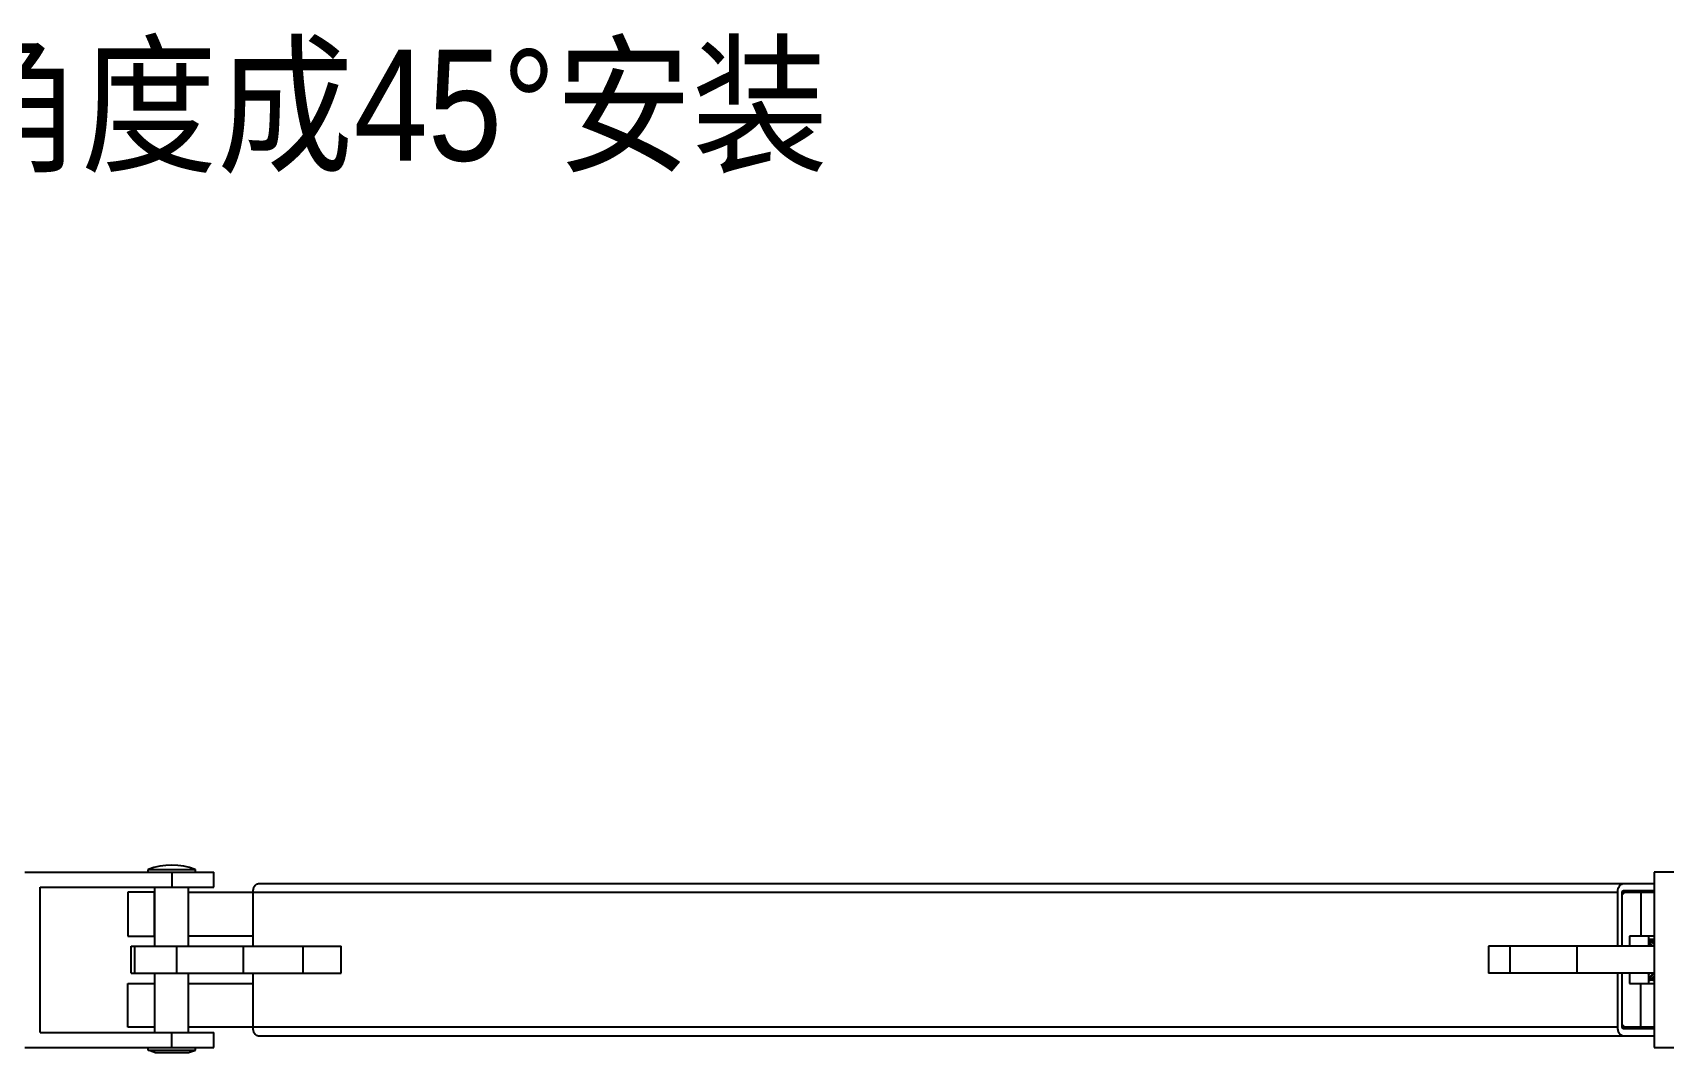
# Model space of a CAD drawing. Extents: x 1060579 to 1383165, y 581819 to 1037910.
# Drawn here: x 1272345 to 1274547, y 848094 to 849470 of the extents above; entities that cross this region are included whole.
import ezdxf

# ---------------------------------------------------------------- set-up
doc = ezdxf.new("R2010")
doc.units = 0
doc.header["$LTSCALE"] = 1000
doc.header["$MEASUREMENT"] = 0
doc.layers.add('02___PRT_ALL_AXES', color=7, linetype='Continuous')
doc.styles.add('_TEL_DIM', font='SIMPLEX', dxfattribs={"width": 0.8, "height": 3.5, "bigfont": 'HZTXT'})

msp = doc.modelspace()

# ---------------------------------------------------------------- linework, layer by layer
at = {"color": 0, "linetype": 'Continuous'}
for p, q in [((1272334.2, 848337), (1272589.3, 848337)), ((1272532.4, 848337), (1272532.4, 848316.5)), ((1272589.3, 848316.5), (1272589.3, 848337)), ((1274937, 848337), (1274534.2, 848337)), ((1274534.2, 848337), (1274534.2, 848100)), ((1272354.7, 848120.5), (1272354.7, 848316.5)), ((1272354.7, 848316.5), (1272589.3, 848316.5)), ((1272473.1, 848309.6), (1272473.1, 848250.4)), ((1272509.6, 848309.6), (1272473.1, 848309.6)), ((1272509.1, 848250.4), (1272509.1, 848309.6)), ((1272555.2, 848309.6), (1274484.7, 848309.6)), ((1272641.8, 848309.6), (1272641.8, 848236.7)), ((1274534.2, 848321), (1272649.8, 848321)), ((1274484.7, 848309.6), (1274484.7, 848236.7)), ((1274491.2, 848309.6), (1274534.2, 848309.6)), ((1274491.2, 848236.7), (1274491.2, 848309.6)), ((1274492.8, 848311.9), (1274534.2, 848311.9)), ((1274516.4, 848309.6), (1274516.4, 848250.4)), ((1272473.1, 848250.4), (1272509.6, 848250.4)), ((1272641.8, 848250.4), (1272555.2, 848250.4)), ((1274534.2, 848250.4), (1274501.2, 848250.4)), ((1274526.6, 848245.8), (1274526.7, 848245.8)), ((1272477.7, 848200.3), (1272477.7, 848236.7)), ((1272477.7, 848236.7), (1272761.2, 848236.7)), ((1272482.4, 848200.3), (1272482.4, 848236.7)), ((1272539.2, 848200.3), (1272539.2, 848236.7)), ((1272629.4, 848200.3), (1272629.4, 848236.7)), ((1272709.7, 848200.3), (1272709.7, 848236.7)), ((1272761.2, 848200.3), (1272761.2, 848236.7)), ((1274534.2, 848236.7), (1274310.8, 848236.7)), ((1274310.8, 848236.7), (1274310.8, 848200.3)), ((1274339.5, 848236.7), (1274339.5, 848200.3)), ((1274429.7, 848236.7), (1274429.7, 848200.3)), ((1272477.7, 848200.3), (1272761.2, 848200.3)), ((1272641.8, 848200.3), (1272641.8, 848127.4)), ((1274534.2, 848200.3), (1274310.8, 848200.3)), ((1274484.7, 848200.3), (1274484.7, 848127.4)), ((1274491.2, 848127.4), (1274491.2, 848200.3)), ((1272473.1, 848127.4), (1272473.1, 848186.6)), ((1272473.1, 848186.6), (1272509.6, 848186.6)), ((1272509.1, 848186.6), (1272509.1, 848127.4)), ((1272555.2, 848186.6), (1272641.8, 848186.6)), ((1274501.2, 848186.6), (1274534.2, 848186.6)), ((1274516.4, 848127.4), (1274516.4, 848186.6)), ((1272354.7, 848120.5), (1272589.3, 848120.5)), ((1272509.6, 848127.4), (1272473.1, 848127.4)), ((1272532.4, 848100), (1272532.4, 848120.5)), ((1274484.7, 848127.4), (1272555.2, 848127.4)), ((1272589.3, 848100), (1272589.3, 848120.5)), ((1272649.8, 848116), (1274534.2, 848116)), ((1274534.2, 848127.4), (1274491.2, 848127.4)), ((1274534.2, 848125.1), (1274492.8, 848125.1)), ((1272334.2, 848100), (1272589.3, 848100)), ((1274534.2, 848100), (1274937, 848100))]:
    msp.add_line(p, q, dxfattribs=at)
for centre, radius, start, end in [((1274500.6, 848309.6), 15.9, 169.333, 180.0301), ((1274526.7, 848231), 14.9, 82.6677, 89.9838), ((1274530.6, 848231), 14.9, 90.0177, 97.7118), ((1274526.6, 848230.6), 15.2, 75.7622, 82.658), ((1274526.5, 848230.3), 15.6, 72.5002, 75.7671), ((1274530.6, 848231.1), 14.8, 86.29, 89.9967), ((1274530.5, 848230.9), 15, 80.5953, 86.2819), ((1274531.5, 848231), 14.9, 82.4739, 89.9828), ((1274530.5, 848230.6), 15.2, 75.9398, 80.5941), ((1274535.4, 848230.9), 14.9, 94.6388, 97.5163), ((1274531.5, 848230.8), 15.1, 79.6225, 82.4804), ((1274505.2, 848222), 26.5, 34.6383, 35.9814), ((1274504.8, 848221.7), 27, 34.026, 34.6404), ((1274508.8, 848221.8), 26.8, 34.0237, 35.416), ((1274508, 848212.3), 23.6, 322.0605, 327.1819), ((1274506, 848213), 24.9, 326.1506, 328.2417), ((1274505.4, 848213.4), 25.6, 328.236, 329.1443), ((1274506.6, 848213.2), 25.4, 327.1454, 329.0662), ((1274524.2, 848204.3), 13.1, 280.6843, 285.3402), ((1274528.1, 848203.8), 12.7, 263.07, 269.9861), ((1274524.1, 848204.5), 13.3, 285.3332, 286.4047), ((1274528.1, 848203.8), 12.6, 270.0047, 274.3395), ((1274529.1, 848203.9), 12.7, 270.0259, 278.8089), ((1274529, 848204.2), 13.1, 278.8155, 285.3917), ((1274533, 848203.9), 12.7, 261.1705, 269.9739), ((1274529, 848204.5), 13.3, 285.3782, 286.4026), ((1274528.8, 848204.9), 13.8, 286.4386, 292.9713), ((1274533, 848203.8), 12.6, 270.0047, 274.3392), ((1274533, 848203.9), 12.7, 274.3365, 275.599), ((1274533.9, 848203.7), 12.5, 270.0003, 271.1866)]:
    msp.add_arc(centre, radius, start, end, dxfattribs=at)
for points, knots in [([(1272649.8, 848321), (1272647.6, 848321), (1272642.8, 848317.6), (1272641.8, 848312.4), (1272641.8, 848309.6)], [0, 0, 0, 0, 0.440232, 1, 1, 1, 1]), ([(1274492.8, 848321), (1274491, 848321), (1274487, 848318.8), (1274485.4, 848314.8), (1274485, 848312.6)], [0, 0, 0, 0, 0.4468, 1, 1, 1, 1]), ([(1274491.2, 848309.6), (1274491.2, 848309.9), (1274491.3, 848310.9), (1274492.1, 848311.9), (1274492.8, 848311.9)], [0, 0, 0, 0, 0.29846, 1, 1, 1, 1]), ([(1274534.2, 848240.1), (1274533.7, 848240.6), (1274531.5, 848242.7), (1274528.8, 848244.3), (1274526.6, 848245.1)], [0, 0, 0, 0, 0.263007, 1, 1, 1, 1]), ([(1274526.6, 848244.7), (1274527.3, 848244.4), (1274530.2, 848243), (1274532.7, 848240.9), (1274534.2, 848239)], [0, 0, 0, 0, 0.238978, 1, 1, 1, 1]), ([(1274532, 848236.8), (1274531.6, 848237.4), (1274530.1, 848239.5), (1274528.2, 848241.4), (1274526.6, 848242.5)], [0, 0, 0, 0, 0.260528, 1, 1, 1, 1]), ([(1274526.6, 848241.8), (1274527, 848241.5), (1274528.5, 848240.1), (1274529.8, 848238.6), (1274530.7, 848237.3)], [0, 0, 0, 0, 0.242618, 1, 1, 1, 1]), ([(1274526.7, 848245.8), (1274528, 848245.7), (1274530.6, 848245.2), (1274533.1, 848244), (1274534.2, 848243.3)], [0, 0, 0, 0, 0.49066, 1, 1, 1, 1]), ([(1274534.2, 848243.9), (1274534, 848244), (1274533, 848244.5), (1274532, 848244.9), (1274531.2, 848245.1)], [0, 0, 0, 0, 0.253666, 1, 1, 1, 1]), ([(1274526.6, 848193.3), (1274527.3, 848193.7), (1274529.8, 848195.6), (1274531.9, 848198.1), (1274533.2, 848200.2)], [0, 0, 0, 0, 0.235297, 1, 1, 1, 1]), ([(1274532.2, 848200.2), (1274531.8, 848199.6), (1274530.3, 848197.2), (1274528.3, 848195.2), (1274526.7, 848194)], [0, 0, 0, 0, 0.26441, 1, 1, 1, 1]), ([(1274534.2, 848196.5), (1274533.2, 848195.3), (1274530.8, 848193.3), (1274528, 848192), (1274526.6, 848191.6)], [0, 0, 0, 0, 0.519467, 1, 1, 1, 1]), ([(1274527.9, 848191.7), (1274528.5, 848191.9), (1274530.8, 848192.7), (1274532.8, 848194.2), (1274534.2, 848195.4)], [0, 0, 0, 0, 0.239996, 1, 1, 1, 1]), ([(1274534.2, 848192.7), (1274533.8, 848192.5), (1274532.2, 848191.7), (1274530.4, 848191.3), (1274529.1, 848191.2)], [0, 0, 0, 0, 0.256497, 1, 1, 1, 1]), ([(1272641.8, 848127.4), (1272641.8, 848124.6), (1272642.8, 848119.4), (1272647.6, 848116), (1272649.8, 848116)], [0, 0, 0, 0, 0.559768, 1, 1, 1, 1]), ([(1274485.4, 848122.9), (1274485.9, 848121), (1274487.6, 848117.7), (1274491.2, 848116), (1274492.8, 848116)], [0, 0, 0, 0, 0.547859, 1, 1, 1, 1]), ([(1274492.8, 848125.1), (1274492.1, 848125.1), (1274491.3, 848126.1), (1274491.2, 848127.1), (1274491.2, 848127.4)], [0, 0, 0, 0, 0.70154, 1, 1, 1, 1])]:
    msp.add_open_spline(points, degree=3, knots=knots, dxfattribs=at)
msp.add_open_spline([(1274484.7, 848127.4), (1274484.7, 848125.9), (1274484.9, 848124.4), (1274485.4, 848122.9)], degree=3, dxfattribs=at)
at = {"layer": '02___PRT_ALL_AXES', "color": 0, "linetype": 'Continuous'}
for p, q in [((1272500.5, 848337), (1272500.5, 848340.6)), ((1272500.5, 848340.6), (1272564.3, 848340.6)), ((1272564.3, 848337), (1272564.3, 848340.6)), ((1272509.6, 848236.7), (1272509.6, 848316.5)), ((1272555.2, 848236.7), (1272555.2, 848316.5)), ((1274491.2, 848306), (1274494.8, 848309.6)), ((1274501.2, 848250.4), (1274501.2, 848236.7)), ((1274526.6, 848250.4), (1274526.6, 848236.7)), ((1272509.6, 848120.5), (1272509.6, 848200.3)), ((1272555.2, 848120.5), (1272555.2, 848200.3)), ((1274501.2, 848200.3), (1274501.2, 848186.6)), ((1274526.6, 848200.3), (1274526.6, 848186.6)), ((1274494.8, 848127.4), (1274491.2, 848131)), ((1272500.5, 848096.4), (1272500.5, 848100)), ((1272509.6, 848093.5), (1272500.5, 848096.4)), ((1272500.5, 848096.4), (1272564.3, 848096.4)), ((1272509.6, 848093.5), (1272555.2, 848093.5)), ((1272555.2, 848093.5), (1272564.3, 848096.4)), ((1272564.3, 848096.4), (1272564.3, 848100))]:
    msp.add_line(p, q, dxfattribs=at)
msp.add_arc((1272532.4, 848255.2), 91.1, 69.5127, 110.4873, dxfattribs=at)

# ---------------------------------------------------------------- texts
at = {"color": 4, "insert": (1271673, 849447.2), "char_height": 150, "width": 2004.75, "attachment_point": 1, "style": '_TEL_DIM'}
msp.add_mtext('\\fￋￎￌﾣﾤ|b0|i0|c134|p2;\\W0.9000000000;\\T1.0000000000;\\o\\l与垂直角度成45°安装', dxfattribs=at)

doc.saveas('drawing.dxf')
